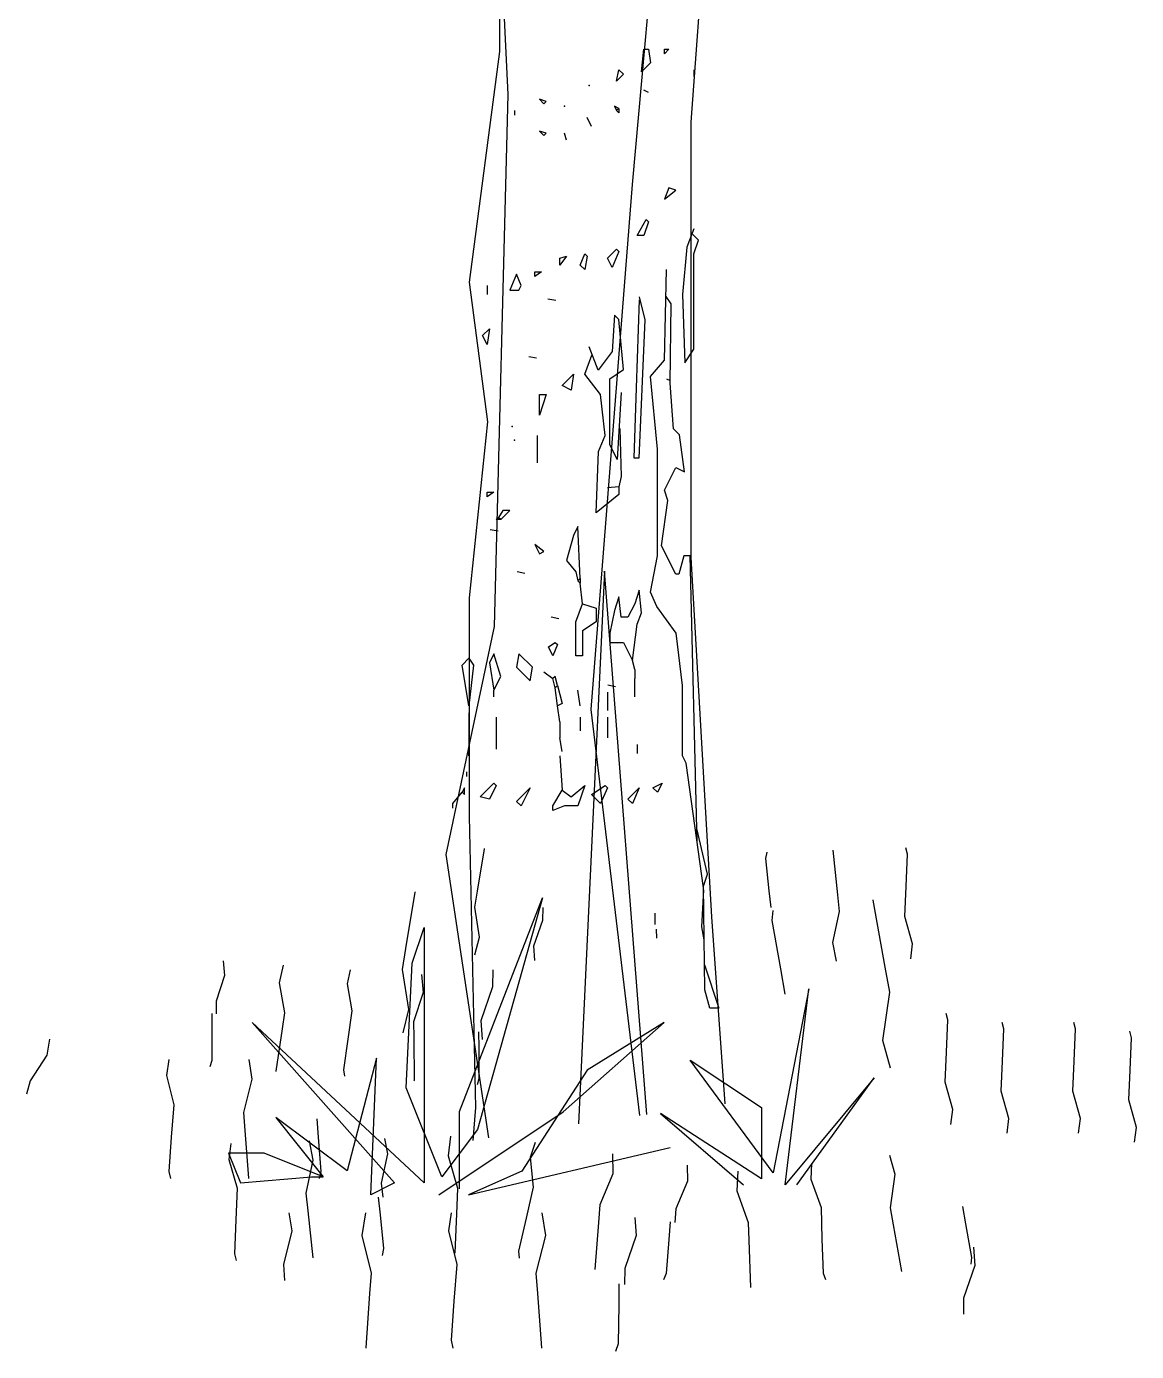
# Model space of a CAD drawing. Header units: millimetres. Extents: x 1211.91 to 1219.54, y 1029.16 to 1038.08.
# Drawn here: x 1214.798 to 1216.088, y 1029.163 to 1030.702 of the extents above; entities that cross this region are included whole.
import ezdxf

# ---------------------------------------------------------------- set-up
doc = ezdxf.new("R2010")
doc.units = ezdxf.units.MM
doc.header["$MEASUREMENT"] = 0
doc.layers.add('Hojas02', color=62, linetype='CONTINUOUS')
doc.layers.add('Tronco', color=34, linetype='CONTINUOUS')

msp = doc.modelspace()

# ---------------------------------------------------------------- linework, layer by layer
at = {"layer": 'Hojas02', "linetype": 'Continuous'}
for points in [[(1215.3193, 1029.6237), (1215.3245, 1029.644), (1215.3191, 1029.6792), (1215.3222, 1029.6976), (1215.3304, 1029.7469), (1215.3303, 1029.7471)], [(1215.6635, 1029.6786), (1215.6614, 1029.6981), (1215.6575, 1029.7354), (1215.659, 1029.743)], [(1215.7393, 1029.6164), (1215.7352, 1029.6378), (1215.743, 1029.6741), (1215.741, 1029.6934), (1215.7356, 1029.7452), (1215.7357, 1029.7454)], [(1215.8257, 1029.6191), (1215.8279, 1029.6364), (1215.8189, 1029.6682), (1215.8205, 1029.703), (1215.822, 1029.7405), (1215.82, 1029.748)], [(1215.2358, 1029.5332), (1215.2426, 1029.5601), (1215.2352, 1029.6067), (1215.2392, 1029.6311), (1215.2497, 1029.6964), (1215.2496, 1029.6967)], [(1215.3015, 1029.3519), (1215.3015, 1029.4416), (1215.398, 1029.6898), (1215.3222, 1029.4209), (1215.2809, 1029.3657), (1215.2395, 1029.4691), (1215.2464, 1029.614), (1215.2602, 1029.6553), (1215.2602, 1029.3588), (1215.0604, 1029.545), (1215.2258, 1029.3588), (1215.1982, 1029.345), (1215.2051, 1029.5036), (1215.1707, 1029.3726), (1215.088, 1029.4347), (1215.1431, 1029.3657), (1215.0742, 1029.3933), (1215.0329, 1029.3933), (1215.0467, 1029.3588), (1215.1293, 1029.3657), (1215.1431, 1029.3657)], [(1215.3889, 1029.6172), (1215.3878, 1029.634), (1215.3983, 1029.6639), (1215.3986, 1029.6785)], [(1215.8021, 1029.4921), (1215.7934, 1029.5242), (1215.8013, 1029.5801), (1215.796, 1029.6092), (1215.7821, 1029.6872), (1215.7821, 1029.6875)], [(1215.68, 1029.578), (1215.6747, 1029.6074), (1215.6647, 1029.6636), (1215.666, 1029.6753)], [(1215.0269, 1029.6165), (1215.0283, 1029.5998), (1215.0185, 1029.5697), (1215.0185, 1029.5551)], [(1215.0965, 1029.6115), (1215.0918, 1029.5912), (1215.0979, 1029.5561), (1215.0952, 1029.5377), (1215.0881, 1029.4884), (1215.0881, 1029.4881)], [(1215.1745, 1029.6062), (1215.1708, 1029.5899), (1215.1764, 1029.5587), (1215.1716, 1029.5257), (1215.1667, 1029.4901), (1215.1678, 1029.4827)], [(1215.2571, 1029.6007), (1215.259, 1029.5799), (1215.2481, 1029.546), (1215.2483, 1029.5274), (1215.2486, 1029.4776), (1215.2485, 1029.4773)], [(1215.3282, 1029.5251), (1215.3266, 1029.5473), (1215.3403, 1029.587), (1215.3405, 1029.6064)], [(1215.6935, 1029.3564), (1215.7831, 1029.4806), (1215.6797, 1029.3564), (1215.7073, 1029.584), (1215.666, 1029.3702), (1215.5695, 1029.5012), (1215.6522, 1029.4461), (1215.6522, 1029.3633), (1215.5351, 1029.4392), (1215.6315, 1029.3564)], [(1215.0134, 1029.5555), (1215.0135, 1029.5367), (1215.0135, 1029.5008), (1215.0114, 1029.4936)], [(1215.8725, 1029.4267), (1215.8747, 1029.444), (1215.8657, 1029.4758), (1215.8673, 1029.5106), (1215.8688, 1029.5481), (1215.8669, 1029.5556)], [(1215.2774, 1029.3449), (1215.422, 1029.4414), (1215.5391, 1029.5449), (1215.4496, 1029.4897), (1215.3738, 1029.3725), (1215.3118, 1029.3449), (1215.546, 1029.4)], [(1215.9376, 1029.4163), (1215.9398, 1029.4336), (1215.9308, 1029.4654), (1215.9324, 1029.5002), (1215.9339, 1029.5377), (1215.9319, 1029.5452)], [(1216.0208, 1029.4163), (1216.023, 1029.4336), (1216.014, 1029.4654), (1216.0156, 1029.5002), (1216.0171, 1029.5377), (1216.0152, 1029.5452)], [(1214.8251, 1029.5255), (1214.8218, 1029.507), (1214.8024, 1029.4774), (1214.7982, 1029.4616)], [(1215.3236, 1029.5343), (1215.3238, 1029.5155), (1215.3239, 1029.4796), (1215.3218, 1029.4725)], [(1216.0859, 1029.4059), (1216.0881, 1029.4232), (1216.0791, 1029.455), (1216.0807, 1029.4898), (1216.0822, 1029.5273), (1216.0802, 1029.5348)], [(1214.9637, 1029.5022), (1214.9608, 1029.4836), (1214.9694, 1029.4492), (1214.9665, 1029.412), (1214.9636, 1029.3719), (1214.9655, 1029.3638)], [(1215.0564, 1029.5022), (1215.0601, 1029.4791), (1215.0505, 1029.4404), (1215.0521, 1029.4197), (1215.056, 1029.364), (1215.056, 1029.3638)], [(1215.1356, 1029.433), (1215.1372, 1029.412), (1215.1401, 1029.3719), (1215.1382, 1029.3638)], [(1215.0355, 1029.4043), (1215.0333, 1029.386), (1215.0429, 1029.3525), (1215.0413, 1029.3158), (1215.0399, 1029.2763), (1215.0419, 1029.2684)], [(1215.1266, 1029.4074), (1215.131, 1029.3849), (1215.1228, 1029.3466), (1215.1251, 1029.3263), (1215.1309, 1029.2717), (1215.1308, 1029.2715)], [(1215.2142, 1029.4104), (1215.2178, 1029.3924), (1215.2105, 1029.3583), (1215.2123, 1029.3423)], [(1215.291, 1029.4131), (1215.2882, 1029.3903), (1215.299, 1029.3527), (1215.2981, 1029.3322), (1215.2961, 1029.2774), (1215.2961, 1029.2772)], [(1215.3892, 1029.4058), (1215.3836, 1029.3883), (1215.3869, 1029.3536), (1215.3787, 1029.3178), (1215.37, 1029.2792), (1215.3706, 1029.2711)], [(1215.4792, 1029.3923), (1215.4795, 1029.3693), (1215.4644, 1029.3332), (1215.4629, 1029.3128), (1215.4587, 1029.2581), (1215.4586, 1029.2579)], [(1215.8012, 1029.3909), (1215.8072, 1029.3687), (1215.8018, 1029.3299), (1215.8054, 1029.3098), (1215.8151, 1029.2558), (1215.815, 1029.2556)], [(1215.566, 1029.3793), (1215.5662, 1029.3608), (1215.5528, 1029.3287), (1215.5516, 1029.3127)], [(1215.6248, 1029.3723), (1215.6236, 1029.3493), (1215.637, 1029.3126), (1215.6376, 1029.2921), (1215.6394, 1029.2373), (1215.6395, 1029.2371)], [(1215.7106, 1029.3813), (1215.7097, 1029.3629), (1215.7216, 1029.3302), (1215.7226, 1029.2935), (1215.724, 1029.254), (1215.7266, 1029.2463)], [(1215.2067, 1029.3421), (1215.209, 1029.3216), (1215.2131, 1029.2823), (1215.2116, 1029.2743)], [(1215.1032, 1029.3238), (1215.1065, 1029.3028), (1215.0968, 1029.2637), (1215.0982, 1029.2452)], [(1215.192, 1029.3238), (1215.1878, 1029.2976), (1215.1987, 1029.2537), (1215.1969, 1029.2301), (1215.1924, 1029.1669), (1215.1925, 1029.1666)], [(1215.2917, 1029.3238), (1215.2884, 1029.3028), (1215.2981, 1029.2637), (1215.2949, 1029.2214), (1215.2916, 1029.1759), (1215.2937, 1029.1666)], [(1215.397, 1029.3238), (1215.4012, 1029.2976), (1215.3902, 1029.2537), (1215.392, 1029.2301), (1215.3965, 1029.1669), (1215.3965, 1029.1666)], [(1215.8857, 1029.3314), (1215.8895, 1029.3111), (1215.8964, 1029.2722), (1215.8954, 1029.2641)], [(1215.5051, 1029.3186), (1215.5066, 1029.2974), (1215.4934, 1029.2593), (1215.4932, 1029.2408)], [(1215.5461, 1029.3135), (1215.5446, 1029.2929), (1215.5415, 1029.2535), (1215.5385, 1029.2459)], [(1215.8988, 1029.2839), (1215.9003, 1029.2626), (1215.8871, 1029.2246), (1215.8869, 1029.206)], [(1215.4867, 1029.2414), (1215.4865, 1029.2175), (1215.4857, 1029.1718), (1215.4828, 1029.1628)]]:
    msp.add_lwpolyline(points, dxfattribs=at)
at = {"layer": 'Tronco', "linetype": 'Continuous'}
for p, q in [((1215.348, 1031.2654), (1215.348, 1030.6731)), ((1215.3337, 1031.0966), (1215.3577, 1030.623)), ((1215.348, 1030.6731), (1215.3127, 1030.4051)), ((1215.513, 1030.6494), (1215.5156, 1030.6758)), ((1215.5156, 1030.6758), (1215.5209, 1030.6758)), ((1215.5209, 1030.6758), (1215.5235, 1030.6599)), ((1215.5446, 1030.6758), (1215.5394, 1030.6705)), ((1215.5394, 1030.6705), (1215.5394, 1030.6758)), ((1215.5394, 1030.6758), (1215.5446, 1030.6758)), ((1215.4839, 1030.6388), (1215.4866, 1030.652)), ((1215.4918, 1030.6467), (1215.4839, 1030.6388)), ((1215.4866, 1030.652), (1215.4918, 1030.6467)), ((1215.5235, 1030.6599), (1215.513, 1030.6494)), ((1215.5737, 1030.652), (1215.5737, 1030.6441)), ((1215.3577, 1030.623), (1215.3417, 1030.005)), ((1215.4021, 1030.6151), (1215.3942, 1030.6177)), ((1215.3942, 1030.6177), (1215.3994, 1030.6124)), ((1215.3994, 1030.6124), (1215.4021, 1030.6151)), ((1215.5209, 1030.6256), (1215.5156, 1030.6283)), ((1215.3651, 1030.6045), (1215.3651, 1030.5992)), ((1215.4866, 1030.6071), (1215.4813, 1030.6098)), ((1215.4813, 1030.6098), (1215.4839, 1030.6045)), ((1215.4866, 1030.6071), (1215.4839, 1030.6045)), ((1215.4866, 1030.6019), (1215.4839, 1030.6045)), ((1215.4866, 1030.6071), (1215.4866, 1030.6019)), ((1215.4549, 1030.586), (1215.4496, 1030.5966)), ((1215.4021, 1030.5781), (1215.3942, 1030.5807)), ((1215.3942, 1030.5807), (1215.3994, 1030.5755)), ((1215.3994, 1030.5755), (1215.4021, 1030.5781)), ((1215.4258, 1030.5702), (1215.4232, 1030.5781)), ((1215.5446, 1030.5147), (1215.5394, 1030.5015)), ((1215.5394, 1030.5015), (1215.5526, 1030.5121)), ((1215.5526, 1030.5121), (1215.5446, 1030.5147)), ((1215.5077, 1030.4593), (1215.5182, 1030.4778)), ((1215.5182, 1030.4778), (1215.5209, 1030.4751)), ((1215.5209, 1030.4751), (1215.5156, 1030.4593)), ((1215.5156, 1030.4593), (1215.5077, 1030.4593)), ((1215.4258, 1030.4355), (1215.4179, 1030.425)), ((1215.4179, 1030.4329), (1215.4258, 1030.4355)), ((1215.4179, 1030.425), (1215.4179, 1030.4329)), ((1215.4417, 1030.425), (1215.447, 1030.4382)), ((1215.447, 1030.4382), (1215.4496, 1030.4355)), ((1215.4496, 1030.4355), (1215.447, 1030.4197)), ((1215.4734, 1030.4329), (1215.4839, 1030.4435)), ((1215.4786, 1030.4223), (1215.4734, 1030.4329)), ((1215.4866, 1030.4408), (1215.4786, 1030.4223)), ((1215.4839, 1030.4435), (1215.4866, 1030.4408)), ((1215.3968, 1030.4171), (1215.3889, 1030.4118)), ((1215.3889, 1030.4118), (1215.3889, 1030.4171)), ((1215.3889, 1030.4171), (1215.3968, 1030.4171)), ((1215.447, 1030.4197), (1215.4417, 1030.425)), ((1215.3127, 1030.4051), (1215.3339, 1030.2429)), ((1215.3334, 1030.4012), (1215.3334, 1030.3907)), ((1215.3678, 1030.4144), (1215.3598, 1030.3959)), ((1215.373, 1030.4012), (1215.3678, 1030.4144)), ((1215.3704, 1030.3959), (1215.373, 1030.4012)), ((1215.3598, 1030.3959), (1215.3704, 1030.3959)), ((1215.4041, 1030.3859), (1215.4132, 1030.3841)), ((1215.3282, 1030.3431), (1215.3361, 1030.3511)), ((1215.3334, 1030.3326), (1215.3282, 1030.3431)), ((1215.3361, 1030.3511), (1215.3334, 1030.3326)), ((1215.3818, 1030.3189), (1215.3909, 1030.3171)), ((1215.4206, 1030.2851), (1215.4338, 1030.2983)), ((1215.4338, 1030.2983), (1215.4311, 1030.2798)), ((1215.542, 1030.293), (1215.5461, 1030.2911)), ((1215.4311, 1030.2798), (1215.4206, 1030.2851)), ((1215.4021, 1030.2745), (1215.3942, 1030.2507)), ((1215.3942, 1030.2507), (1215.3942, 1030.2745)), ((1215.3942, 1030.2745), (1215.4021, 1030.2745)), ((1215.3339, 1030.2429), (1215.3127, 1030.0384)), ((1215.3915, 1030.227), (1215.3915, 1030.1953)), ((1215.3414, 1030.161), (1215.3334, 1030.1557)), ((1215.3334, 1030.1557), (1215.3334, 1030.161)), ((1215.3334, 1030.161), (1215.3414, 1030.161)), ((1215.3519, 1030.1399), (1215.3466, 1030.1319)), ((1215.3493, 1030.1293), (1215.3598, 1030.1399)), ((1215.3598, 1030.1399), (1215.3519, 1030.1399)), ((1215.344, 1030.1293), (1215.3466, 1030.1319)), ((1215.3493, 1030.1293), (1215.344, 1030.1293)), ((1215.3493, 1030.1293), (1215.3466, 1030.1319)), ((1215.3372, 1030.1179), (1215.3463, 1030.1161)), ((1215.4338, 1030.1108), (1215.4258, 1030.0818)), ((1215.439, 1030.1214), (1215.4338, 1030.1108)), ((1215.4417, 1030.0607), (1215.439, 1030.1214)), ((1215.3994, 1030.0923), (1215.3889, 1030.1003)), ((1215.3889, 1030.1003), (1215.3942, 1030.0897)), ((1215.3942, 1030.0897), (1215.3994, 1030.0923)), ((1215.4258, 1030.0818), (1215.4364, 1030.0686)), ((1215.3684, 1030.0689), (1215.3774, 1030.067)), ((1215.4364, 1030.0686), (1215.439, 1030.058)), ((1215.4417, 1030.0607), (1215.439, 1030.058)), ((1215.4417, 1030.0554), (1215.439, 1030.058)), ((1215.4417, 1030.0607), (1215.4417, 1030.0554)), ((1215.4443, 1030.0316), (1215.4417, 1030.0554)), ((1215.5103, 1030.0475), (1215.505, 1030.0316)), ((1215.513, 1030.0211), (1215.5103, 1030.0475)), ((1215.3127, 1030.0384), (1215.3127, 1029.7846)), ((1215.4364, 1030.0105), (1215.4443, 1030.0316)), ((1215.4443, 1030.0316), (1215.4602, 1030.0263)), ((1215.4866, 1030.0395), (1215.4813, 1030.0237)), ((1215.4892, 1030.0158), (1215.4866, 1030.0395)), ((1215.505, 1030.0316), (1215.4971, 1030.0158)), ((1215.4079, 1030.0162), (1215.4169, 1030.0144)), ((1215.4602, 1030.0263), (1215.4602, 1030.0105)), ((1215.4813, 1030.0237), (1215.476, 1029.9973)), ((1215.4971, 1030.0158), (1215.4892, 1030.0158)), ((1215.5077, 1030.0079), (1215.513, 1030.0211)), ((1215.3417, 1030.005), (1215.2856, 1029.7402)), ((1215.4364, 1029.9709), (1215.4364, 1030.0105)), ((1215.4602, 1030.0105), (1215.4443, 1029.9999)), ((1215.4443, 1029.9999), (1215.4443, 1029.9709)), ((1215.5024, 1029.9656), (1215.5077, 1030.0079)), ((1215.4047, 1029.9815), (1215.4126, 1029.9867)), ((1215.4153, 1029.9841), (1215.41, 1029.9709)), ((1215.4126, 1029.9867), (1215.4153, 1029.9841)), ((1215.476, 1029.9973), (1215.476, 1029.9867)), ((1215.476, 1029.9867), (1215.4918, 1029.9867)), ((1215.4918, 1029.9867), (1215.4998, 1029.9709)), ((1215.3414, 1029.9735), (1215.3361, 1029.963)), ((1215.3493, 1029.9471), (1215.3414, 1029.9735)), ((1215.3704, 1029.9735), (1215.3678, 1029.9577)), ((1215.3862, 1029.9577), (1215.3704, 1029.9735)), ((1215.41, 1029.9709), (1215.4047, 1029.9815)), ((1215.4443, 1029.9709), (1215.4364, 1029.9709)), ((1215.4998, 1029.9709), (1215.5024, 1029.9656)), ((1215.3044, 1029.9603), (1215.3123, 1029.9683)), ((1215.3123, 1029.9128), (1215.3044, 1029.9603)), ((1215.3123, 1029.9683), (1215.3176, 1029.9603)), ((1215.3176, 1029.9603), (1215.3123, 1029.9128)), ((1215.3361, 1029.963), (1215.3414, 1029.9313)), ((1215.3678, 1029.9577), (1215.3836, 1029.9419)), ((1215.3836, 1029.9419), (1215.3862, 1029.9577)), ((1215.505, 1029.9551), (1215.5024, 1029.9656)), ((1215.505, 1029.9551), (1215.505, 1029.9445)), ((1215.505, 1029.9551), (1215.505, 1029.9445)), ((1215.3414, 1029.9313), (1215.3493, 1029.9471)), ((1215.3994, 1029.9524), (1215.41, 1029.9445)), ((1215.4126, 1029.9471), (1215.41, 1029.9445)), ((1215.4126, 1029.9339), (1215.41, 1029.9445)), ((1215.4153, 1029.9366), (1215.4126, 1029.9471)), ((1215.505, 1029.9234), (1215.505, 1029.9445)), ((1215.3414, 1029.9234), (1215.3414, 1029.9313)), ((1215.4153, 1029.9366), (1215.4126, 1029.9339)), ((1215.4153, 1029.9128), (1215.4126, 1029.9339)), ((1215.4153, 1029.9366), (1215.4206, 1029.9155)), ((1215.4417, 1029.9128), (1215.439, 1029.9313)), ((1215.4734, 1029.9287), (1215.4734, 1029.9075)), ((1215.4736, 1029.9372), (1215.4827, 1029.9354)), ((1215.4206, 1029.9155), (1215.4153, 1029.9128)), ((1215.4179, 1029.8943), (1215.4153, 1029.9128)), ((1215.3123, 1029.9049), (1215.3123, 1029.86)), ((1215.344, 1029.8996), (1215.344, 1029.8811)), ((1215.4179, 1029.8943), (1215.4179, 1029.8759)), ((1215.4179, 1029.8943), (1215.4179, 1029.8759)), ((1215.4417, 1029.8996), (1215.4417, 1029.8838)), ((1215.4734, 1029.8996), (1215.4734, 1029.8759)), ((1215.344, 1029.8811), (1215.344, 1029.8627)), ((1215.344, 1029.8811), (1215.344, 1029.8627)), ((1215.4206, 1029.86), (1215.4179, 1029.8759)), ((1215.5077, 1029.8679), (1215.5077, 1029.8574)), ((1215.3123, 1029.86), (1215.3123, 1029.8547)), ((1215.3123, 1029.8547), (1215.3123, 1029.86)), ((1215.4179, 1029.8547), (1215.4206, 1029.8151)), ((1215.3097, 1029.8363), (1215.3097, 1029.831)), ((1215.307, 1029.8178), (1215.3044, 1029.8125)), ((1215.307, 1029.8099), (1215.307, 1029.8178)), ((1215.3255, 1029.8072), (1215.3414, 1029.8231)), ((1215.344, 1029.8204), (1215.3361, 1029.8046)), ((1215.3414, 1029.8231), (1215.344, 1029.8204)), ((1215.3678, 1029.8019), (1215.3836, 1029.8178)), ((1215.3836, 1029.8178), (1215.373, 1029.7967)), ((1215.41, 1029.7967), (1215.4206, 1029.8151)), ((1215.4206, 1029.8151), (1215.4311, 1029.8072)), ((1215.4311, 1029.8072), (1215.447, 1029.8204)), ((1215.447, 1029.8204), (1215.439, 1029.7967)), ((1215.4549, 1029.8099), (1215.4707, 1029.8204)), ((1215.4734, 1029.8178), (1215.4654, 1029.7993)), ((1215.4707, 1029.8204), (1215.4734, 1029.8178)), ((1215.4971, 1029.8046), (1215.5103, 1029.8178)), ((1215.5103, 1029.8178), (1215.5024, 1029.7993)), ((1215.5262, 1029.8178), (1215.5367, 1029.8231)), ((1215.5314, 1029.8125), (1215.5262, 1029.8178)), ((1215.5367, 1029.8231), (1215.5314, 1029.8125)), ((1215.2938, 1029.7993), (1215.3044, 1029.8125)), ((1215.2938, 1029.794), (1215.2938, 1029.7993)), ((1215.307, 1029.8099), (1215.3044, 1029.8125)), ((1215.3361, 1029.8046), (1215.3255, 1029.8072)), ((1215.373, 1029.7967), (1215.3678, 1029.8019)), ((1215.4654, 1029.7993), (1215.4549, 1029.8099)), ((1215.5024, 1029.7993), (1215.4971, 1029.8046)), ((1215.3127, 1029.7846), (1215.3198, 1029.4461)), ((1215.4232, 1029.7967), (1215.41, 1029.7914)), ((1215.41, 1029.7914), (1215.41, 1029.7967)), ((1215.439, 1029.7967), (1215.4232, 1029.7967)), ((1215.2856, 1029.7402), (1215.3349, 1029.411)), ((1215.5282, 1029.6719), (1215.5282, 1029.6587)), ((1215.5301, 1029.6534), (1215.5302, 1029.6429)), ((1215.3198, 1029.4461), (1215.317, 1029.4079))]:
    msp.add_line(p, q, dxfattribs=at)
for points in [[(1215.5662, 1031.233), (1215.502, 1030.5187), (1215.4539, 1029.9087), (1215.5107, 1029.4369)], [(1215.5801, 1030.984), (1215.5862, 1030.8076), (1215.5702, 1030.5909), (1215.5702, 1030.3341), (1215.5702, 1030.0853), (1215.5942, 1029.6679), (1215.6097, 1029.4505)], [(1215.5737, 1030.4672), (1215.5655, 1030.4457), (1215.5605, 1030.3907), (1215.5631, 1030.3115), (1215.5737, 1030.3273), (1215.5737, 1030.4382), (1215.579, 1030.454), (1215.5726, 1030.4604)], [(1215.585, 1029.7016), (1215.5647, 1029.8464), (1215.5605, 1029.8547), (1215.5605, 1029.9366), (1215.553, 1029.9972), (1215.5307, 1030.0285), (1215.5235, 1030.0448), (1215.5314, 1030.0871), (1215.5314, 1030.2111), (1215.5235, 1030.2956), (1215.5396, 1030.3144), (1215.542, 1030.4197)], [(1215.5103, 1030.388), (1215.5168, 1030.3614), (1215.5098, 1030.2006), (1215.5043, 1030.2006), (1215.507, 1030.2823), (1215.5106, 1030.3846)], [(1215.5776, 1029.7542), (1215.5693, 1030.0871), (1215.5619, 1030.0871), (1215.5564, 1030.0659), (1215.5526, 1030.0659), (1215.5361, 1030.0989), (1215.5435, 1030.1515), (1215.5394, 1030.1636), (1215.5526, 1030.19), (1215.563, 1030.1849), (1215.5571, 1030.2278), (1215.5499, 1030.2349), (1215.5461, 1030.2877), (1215.5473, 1030.3801), (1215.5416, 1030.3886)], [(1215.4892, 1030.2771), (1215.4847, 1030.199), (1215.476, 1030.2164), (1215.476, 1030.293), (1215.4918, 1030.3035), (1215.4866, 1030.3616), (1215.4813, 1030.3669), (1215.4786, 1030.3247), (1215.4624, 1030.303), (1215.4522, 1030.3299)], [(1215.4866, 1030.1675), (1215.4866, 1030.1583), (1215.4602, 1030.1372), (1215.4628, 1030.2085), (1215.4707, 1030.227), (1215.4654, 1030.2745), (1215.447, 1030.2983), (1215.4553, 1030.3203)], [(1215.4875, 1030.235), (1215.4892, 1030.1795), (1215.4866, 1030.1675), (1215.4734, 1030.1663)], [(1215.5189, 1029.4381), (1215.47, 1030.0692), (1215.4397, 1029.4272)], [(1215.5848, 1029.7033), (1215.5895, 1029.7175), (1215.5772, 1029.7703)], [(1215.5858, 1029.6409), (1215.5828, 1029.6562), (1215.5852, 1029.699)], [(1215.5861, 1029.6119), (1215.6027, 1029.5617), (1215.5922, 1029.5617), (1215.5865, 1029.5828), (1215.585, 1029.704)]]:
    msp.add_lwpolyline(points, dxfattribs=at)
for p in [(1215.4522, 1030.6335), (1215.4232, 1030.6098), (1215.3625, 1030.2375), (1215.3625, 1030.2375), (1215.3651, 1030.2217)]:
    msp.add_point(p, dxfattribs=at)

doc.saveas('drawing.dxf')
